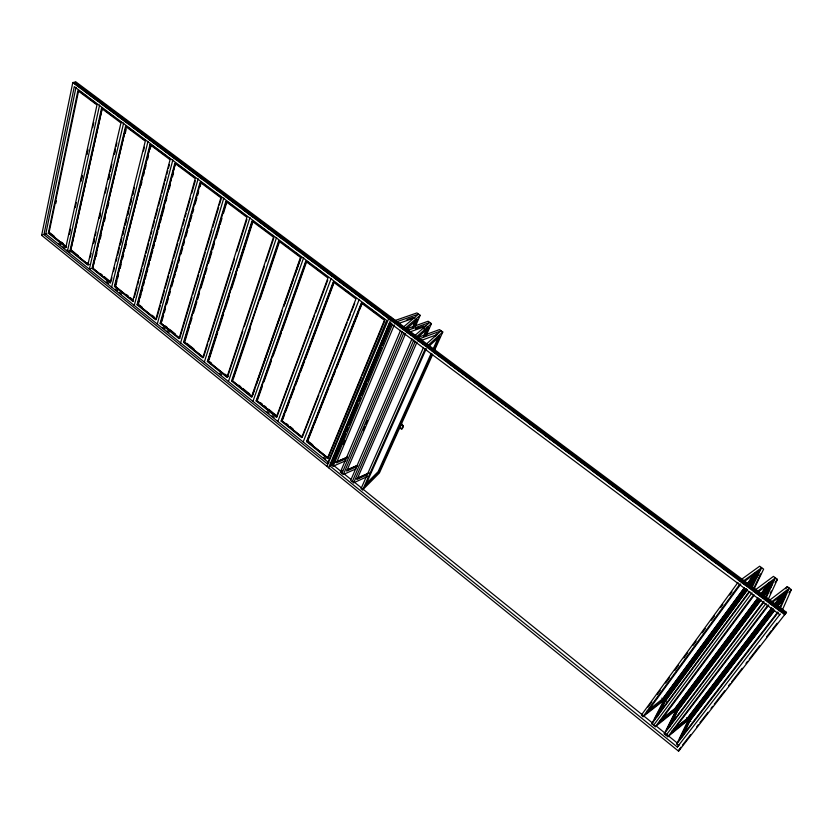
<?xml version="1.0" encoding="UTF-8"?>
<svg xmlns="http://www.w3.org/2000/svg" width="833" height="833" viewBox="0 0 833 833"><rect width="100%" height="100%" fill="white"/><g stroke="black" fill="none" stroke-linecap="round" stroke-linejoin="round"><path stroke-width="1.25" d="M402.901 426.611L401.36 424.768L402.651 425.174A1.197 0.916 45.6 0 1 403.255 426.673L402.381 428.589A1.187 0.916 45.6 0 1 401.017 428.818L399.923 427.964L401.6 428.651M399.684 428.599C398.413 429.328 401.704 422.373 401.766 423.976M786.487 612.338L785.8 613.234L74.616 82.092L75.741 81.811L786.487 612.338L678.583 751.189L41.65 235.312L72.794 82.55L73.637 82.342L785.207 614.004L784.696 614.671L72.794 82.55M43.941 234.604L74.283 86.632L386.637 320.434L327.286 463.835L43.941 234.604L46.71 233.625M75.98 87.413L45.784 233.948L328.92 462.784M48.335 233.146L77.885 90.662L96.982 104.968L65.859 247.297L48.335 233.146L49.73 232.657L54.593 236.582M78.666 90.464L48.991 232.917L66.505 247.057M55.811 203.419L56.342 200.878M80.968 181L82.082 175.919M86.809 154.324L87.923 149.242M92.661 127.647L93.765 122.576M69.378 234.323L70.493 229.242M75.22 207.646L76.334 202.565M81.061 180.969L82.175 175.888M86.913 154.303L87.746 150.492M67.4 251.41L99.596 105.073M70.014 250.639L101.511 108.363L120.941 122.909L87.798 265.009L70.014 250.639L71.388 250.139L78.302 255.71M102.199 108.175L70.649 250.41L88.444 264.759M102.292 108.155L70.743 250.369L88.527 264.727M90.203 257.22L91.078 253.451M93.431 243.392L94.608 238.363M95.191 235.854L96.076 232.074M99.304 218.246L100.481 213.227M105.177 193.11L106.343 188.081M108.405 179.282L109.571 174.253M110.164 171.744L111.924 164.195M114.277 154.147L115.443 149.117M116.037 146.598L116.912 142.828M93.525 243.361L94.4 239.581M99.398 218.215L100.272 214.445M108.498 179.251L109.675 174.222M114.371 154.115L115.246 150.346M123.617 123.045L89.339 269.142L90.703 268.611M92.015 268.413L125.544 126.366L145.296 141.152L110.081 282.991L92.015 268.413L93.379 267.882M126.22 126.168L92.65 268.164L110.716 282.741L92.744 268.122L126.314 126.137L133.488 131.614M96.055 256.574L96.951 252.805M100.22 238.988L101.116 235.218M104.385 221.401L105.281 217.632M107.655 207.584L108.842 202.565M125.2 133.478L126.095 129.709M111.028 281.481L111.966 277.722M113.527 271.443L114.465 267.685M116.016 261.406L116.953 257.647M119.452 247.609L117.672 255.096M121.951 237.561L120.077 245.1L121.097 241.299M124.44 227.524L122.566 235.052L123.596 231.262M125.065 225.014L126.939 217.486M127.564 214.976L129.427 207.448M130.052 204.939L131.926 197.411M132.551 194.901L134.425 187.373M143.463 150.992L144.401 147.222M125.158 224.983L126.095 221.224M127.657 214.945L128.584 211.186M130.146 204.908L131.083 201.149M132.645 194.87L133.582 191.111M111.622 287.156L148.035 141.318M150.742 144.421L115.089 286.156L133.342 300.994M115.725 285.896L116.984 280.888M117.62 278.378L118.567 274.609M120.139 268.341L121.087 264.582M122.67 258.313L123.617 254.554M125.189 248.286L126.137 244.527M140.985 185.592L141.933 181.833M143.505 175.565L144.453 171.806M145.088 169.297L146.035 165.528M147.618 159.259L148.555 155.5M150.138 149.232L151.085 145.473M134.342 297.246L136.987 287.218M137.643 284.719L138.642 280.96M139.298 278.461L141.943 268.434M142.61 265.935L145.348 255.877M145.91 253.409L148.649 243.361M149.222 240.893L150.304 237.093M150.877 234.625L151.96 230.835M152.533 228.367L154.511 220.849M155.177 218.35L157.822 208.333M158.489 205.824L161.133 195.807M161.789 193.298L164.434 183.281M165.101 180.782L166.09 177.023M166.756 174.513L167.839 170.723M168.412 168.256L169.495 164.465M134.248 305.451L172.868 159.894M137.07 304.774L174.826 163.268L195.255 178.574L155.709 319.82L137.07 304.774L138.413 304.201L139.413 300.442M175.482 163.049L137.695 304.503L156.333 319.549M175.576 163.018L137.789 304.472L156.417 319.508M140.079 297.943L141.089 294.195M141.756 291.685L142.766 287.937M143.432 285.427L144.432 281.679M145.109 279.17L146.108 275.421M146.775 272.922L147.785 269.163M148.451 266.664L149.461 262.905M150.127 260.406L151.127 256.647M151.804 254.148L152.803 250.4M153.47 247.89L154.48 244.142M155.146 241.632L156.146 237.884M156.823 235.375L157.822 231.626M158.499 229.127L159.499 225.368M160.165 222.869L161.175 219.11M161.841 216.611L164.518 206.605M165.861 201.596L166.86 197.838M169.203 189.081L170.213 185.332M172.556 176.565L173.556 172.816M156.677 318.3L160.269 305.763M160.884 303.306L164.476 290.769M165.09 288.312L168.683 275.775M169.286 273.318L172.879 260.781M173.493 258.313L177.783 243.288M178.397 240.82L181.99 228.294M182.604 225.826L184.437 219.548M185.051 217.08L186.196 213.3M186.8 210.832L190.299 198.337M191.705 193.339L195.297 180.813M157.239 324.027L198.129 178.803M160.134 323.391L200.097 182.198L220.88 197.765L179.064 338.677L160.134 323.391L161.456 322.788M200.847 181.938L160.748 323.11L179.678 338.396L191.996 297.214M161.81 321.548L163.58 315.301M164.288 312.802L165.351 309.053M166.767 304.066L168.547 297.818M169.255 295.33L170.317 291.581M171.733 286.583L173.503 280.346M174.212 277.847L175.274 274.099M175.982 271.6L177.752 265.363M178.46 262.864L179.522 259.115M180.948 254.127L182.719 247.88M183.427 245.381L184.489 241.643M185.905 236.645L187.675 230.397M188.383 227.909L189.445 224.16M190.153 221.661L191.923 215.424M192.631 212.925L193.704 209.177M195.12 204.179L196.89 197.942M197.598 195.443L198.66 191.694M200.076 186.707L201.138 182.958M192.642 294.757L198.66 274.775M199.306 272.318L205.324 252.337M205.97 249.879L211.988 229.898M212.644 227.451L218.652 207.469M219.308 205.012L221.245 198.743M180.594 342.904L223.827 198.015M226.545 201.18L184.166 342.009L203.408 357.534L207.761 343.935M184.874 341.676L189.362 326.734M190.111 324.245L191.986 318.019M193.485 313.031L196.859 301.827M197.608 299.339L199.472 293.101M200.972 288.124L204.345 276.92M205.095 274.421L206.969 268.195M208.469 263.218L211.832 252.003M212.582 249.515L214.456 243.288M215.955 238.3L219.329 227.097M220.068 224.608L221.942 218.381M223.442 213.394L226.815 202.19M208.448 341.52L230.241 272.464M230.928 270.038L234.5 258.907M236.739 251.556L246.912 219.475M204.324 362.084L249.962 217.58M207.365 361.522L251.972 221.057L273.484 237.166L226.92 377.307L207.365 361.522L208.667 360.876L211.592 363.24M209.052 359.637L217.673 332.554M218.454 330.087L223.556 314.083M225.118 309.158L229.429 295.611M231.782 288.228L236.093 274.682M238.436 267.299L252.94 221.734M242.726 331.482L227.513 376.995L207.969 361.22L252.607 220.797L208.052 361.178L227.607 376.953M244.277 326.609L264.394 266.352M265.935 261.479L273.797 238.092M228.429 381.576L276.566 237.488M231.553 381.045L278.586 240.987L300.484 257.387L251.431 397.091L231.553 381.045L232.834 380.379M252.024 396.768L232.157 380.733L279.305 240.685M233.25 379.15L250.192 328.806M260.104 299.349L279.513 241.643M282.158 311.011L252.451 395.54L254.69 389.375M283.886 306.117L301.109 257.105M256.408 384.471L280.95 314.645M283.97 306.075L293.008 280.346M294.736 275.442L301.192 257.074M252.94 401.381L303.649 257.73M256.137 400.892L305.68 261.281L327.963 277.972L276.337 417.208L256.137 400.892L257.407 400.194L262.197 386.731M306.388 260.958L256.731 400.569L276.931 416.864M263.936 381.837L271.329 361.033M273.068 356.139L281.335 332.888M282.21 330.441L306.127 263.124M277.379 415.657L308.814 330.93M309.709 328.514L314.655 315.197M315.551 312.781L327.765 280.055M277.847 421.508L331.201 278.357M281.127 421.071L333.252 281.929L355.941 298.922L301.671 437.648L281.127 421.071L282.387 420.342L284.657 414.293M333.866 281.637L281.721 420.727L302.244 437.294L318.852 395.04M333.95 281.596L281.804 420.686L302.327 437.252M285.563 411.877L289.645 400.996M290.55 398.58L294.632 387.699M295.538 385.283L299.62 374.402M300.536 371.976L304.618 361.095M305.524 358.679L333.648 283.72M319.716 392.676L347.101 322.735M348.048 320.33L350.495 314.249M351.349 311.886L354.66 303.441M303.17 441.979L359.262 299.349M306.534 441.584L361.324 302.962L384.43 320.257L327.421 458.442L306.534 441.584L307.773 440.824L313.021 427.579M365.021 304.857L361.928 302.65L307.117 441.23L327.994 458.077L361.303 377.547M362.011 302.608L307.2 441.178L328.067 458.025M313.979 425.163L328.754 387.824M329.712 385.419L332.096 379.39M333.044 376.985L335.428 370.956M336.386 368.55L358.794 311.938M359.752 309.522L362.136 303.504M362.209 375.194L384.607 321.101M328.629 467.75L390.885 319.383M679.207 744.598L677.323 747.024L330.045 466.064L389.709 322.735L779.74 614.681M391.062 322.912L331.836 464.908L333.138 466.209L345.882 460.67M345.424 433.472L332.482 464.491L330.045 466.064M346.424 431.088L347.913 427.516M348.912 425.132L357.878 403.651M358.867 401.267L360.366 397.695M361.355 395.311L366.343 383.378M367.332 380.993L381.275 347.59M382.274 345.206L391.229 323.735M333.138 466.209L392.53 324.224M343.404 444.239L344.914 440.647M394.311 324.964L336.48 462.836L346.913 458.317M356.055 468.844L343.363 474.466L340.405 472.072L400.59 330.264M342.051 473.154L402.412 331.399M343.363 474.466L403.89 332.731M363.355 430.13L364.875 426.569M365.885 424.195L367.415 420.634M405.65 333.45L346.715 471.082L357.107 466.49M412.335 328.369L416.427 318.872M412.97 327.254L416.542 318.945M414.303 326.578L417.375 319.466L406.202 329.129M415.563 326.005L420.176 315.322L416.937 312.927L393.978 320.882M412.012 338.812L350.672 480.381L353.661 482.786L367.447 476.538M352.338 481.464L413.845 339.947M353.661 482.786L415.323 341.291M417.062 341.988L357.013 479.392L367.363 474.716M424.768 326.609L423.737 328.983L424.872 326.692M423.508 336.678L427.673 327.202M424.143 335.574L427.787 327.275M425.496 334.908L428.631 327.796L417.572 337.615M426.204 335.501L431.432 323.631L428.172 321.226L406.525 328.92M423.508 347.413L361.012 488.732L362.688 489.835L379.421 472.936L432.65 354.514M782.093 610.631L791.35 589.639L787.32 586.651L769.921 599.989M362.688 489.835L425.351 348.558M426.288 348.663L365.343 485.858L378.9 472.196L431.994 353.931M780.427 608.09L789.215 588.296L771.837 601.665M779.98 607.205L786.269 593.054L776.773 605.435M435.638 336.261L436.69 333.887M431.161 353.411L378.13 471.686L365.468 484.431M432.754 349.86L439.116 335.668M433.587 350.381L439.959 336.188L429.016 346.164M434.784 349.777L442.771 332.013L439.48 329.587L416.75 337.886M402.058 428.485L403.12 426.048L401.527 424.611M768.442 598.896L777.439 579.351L773.43 576.394L754.823 590.253M770.202 593.398L771.275 591.066M765.36 597.865L772.368 582.756L763.028 595.178M766.277 597.532L775.304 578.019L757.759 591.159M754.073 587.619L760.685 573.854M754.386 588.4L763.622 569.147L759.654 566.211L741.901 579.07M678.708 745.243L676.76 743.942L688.37 719.899L773.451 608.861M773.607 609.569L688.933 719.993L679.551 739.454L777.876 611.922M682.112 736.622L689.828 720.587L774.586 610.183M682.237 736.705L689.953 720.67L773.94 611.307M751.939 586.276L758.582 572.531L749.388 585.005M751.689 588.171L761.518 567.825L743.786 580.726M669.617 726.563L677.479 710.726L760.883 599.937M669.742 726.647L677.604 710.809L761.029 600.031M688.37 719.899L667.847 736.736L664.245 733.821L676.073 710.08L758.905 599.854M746.316 589.16L664.338 700.355L654.592 719.327L748.95 591.899M657.206 716.578L665.223 700.938L747.295 589.774M657.331 716.661L665.348 701.022L747.43 589.858M676.073 710.08L655.394 726.668L651.812 723.773L663.87 700.334L746.139 588.692M738.007 582.382L641.379 715.068L643.024 716.672L663.87 700.334M648.043 707.123L651.864 701.886M657.206 694.555L660.257 690.37M665.598 683.039L669.42 677.802M674.761 670.471L678.572 665.234M683.924 657.903L687.735 652.666M693.077 645.336L696.138 641.15M702.24 632.768L705.291 628.582M711.403 620.2L714.454 616.014M720.555 607.632L722.846 604.487M729.718 595.064L732.009 591.919M643.024 716.672L739.891 584.048M740.756 584.152L646.637 712.913L663.516 699.699L745.306 588.608M744.327 587.754L662.641 698.866L646.856 711.392M747.409 583.558L755.115 573.083M662.745 698.97L744.452 587.859M747.534 583.673L755.239 573.187M748.388 584.422L757.645 571.844L744.733 581.257M748.44 585.557L761.518 567.825M750.356 585.62L758.801 574.187M750.502 585.703L756.635 577.394M651.812 723.773L749.825 591.482M653.738 725.054L751.98 592.836M655.394 726.668L753.886 594.512M753.927 595.637L659.018 722.898L675.761 709.477L758.988 598.635M757.228 598.802L674.876 708.633L661.079 719.67M761.112 593.627L768.88 583.256M758.124 597.875L674.99 708.737L660.205 720.566M761.237 593.731L769.775 582.329M762.101 594.491L771.431 582.059L758.644 591.638M762.028 595.699L775.304 578.019M759.915 599.323L676.594 710.143L667.025 729.354L763.746 601.353M764.007 595.803L771.806 585.443M764.142 595.887L771.16 586.567M775.086 582.465L777.439 579.351M664.245 733.821L763.903 602.009M666.181 735.112L766.079 603.373M667.847 736.736L767.995 605.06M768.776 605.112L671.481 732.946L688.089 719.327L772.67 608.871M785.748 588.712L787.32 586.651M771.681 607.996L687.204 718.473L673.522 729.677M774.836 603.863L781.948 594.575M771.806 608.1L687.319 718.587L671.679 731.384M774.961 603.977L782.072 594.679M775.835 604.737L785.321 592.357L771.691 602.863M776.606 604.748L789.215 588.296M777.762 606.06L784.884 596.772M777.897 606.153L785.03 596.865M788.976 592.721L791.35 589.639M676.76 743.942L778.084 612.609M784.322 614.015L784.925 613.234L74.876 82.821L73.898 83.061L81.176 88.506M678.583 751.189L678.624 750.106M680.457 748.752L679.738 749.69L679.249 749.294L680.842 747.243M677.323 747.024L780.271 613.994M682.435 745.202L690.547 734.758M696.732 726.782L698.325 724.741M699.907 722.69L708.029 712.246M711.038 708.373L712.621 706.322M714.214 704.281L724.72 690.755M728.511 685.871L730.104 683.82M731.686 681.779L742.203 668.243M745.993 663.36L747.576 661.319M749.169 659.267L759.686 645.731M766.652 636.766L771.41 630.623M772.399 629.363L777.168 623.219M340.405 472.072L342.196 470.343M427.756 345.664L442.771 332.013M425.913 344.518L440.959 330.899L419.436 338.781M416.261 337.084L431.432 323.631M415.375 335.105L429.641 322.527L408.003 330.253M404.838 328.556L420.176 315.322M403.984 326.598L418.395 314.218L396.654 321.777M327.629 465.928L326.932 466.376L388.99 317.967M389.25 318.747L390.083 318.289M390.261 319.497L391.094 319.039M391.729 318.924L392.687 318.393M389.834 317.508L390.802 316.988M357.461 478.173L368.957 472.988M356.399 478.777L369.05 473.071M347.163 469.874L357.565 465.293M347.257 469.968L357.649 465.376M335.782 462.138L347.382 457.13M335.876 462.221L347.465 457.213M421.842 340.228L437.377 334.502M409.253 332.159L426.069 326.12M419.28 327.577L415.677 328.868L424.184 325.942M41.65 235.312L42.441 235.041M397.935 323.704L414.834 317.789M406.91 319.716L412.949 317.612M401.964 428.599L399.923 427.964M238.03 267.174L238.821 267.362M664.338 700.355L666.233 701.605M688.933 719.993L690.849 721.263M83.258 90.068L97.836 100.949M99.908 102.511L114.485 113.392M116.568 114.954L126.97 122.732M132.176 126.616L143.62 135.175M145.702 136.727L160.269 147.618M162.352 149.169L176.919 160.061M179.001 161.612L202.94 179.501M210.218 184.947L219.589 191.944M225.837 196.619L236.239 204.397M242.486 209.062L252.888 216.84M258.095 220.724L269.538 229.283M273.703 232.397L282.023 238.613M289.311 244.059L298.683 251.056M304.92 255.721L315.332 263.499M320.528 267.393L331.982 275.942M334.064 277.504L347.59 287.614M351.755 290.727L361.116 297.725M367.363 302.389L377.766 310.168M382.972 314.051L394.457 322.642M399.673 326.536L411.138 335.105M413.22 336.667L423.643 344.456M431.983 350.683L440.324 356.92M447.623 362.376L460.128 371.726M462.211 373.278L476.809 384.19M478.892 385.741L493.49 396.654M496.614 398.986L505.995 406.004M512.253 410.679L522.676 418.468M528.934 423.143L539.357 430.932M544.563 434.826L556.038 443.395M558.12 444.957L568.543 452.746M576.884 458.973L585.224 465.21M592.513 470.666L601.895 477.673M609.194 483.13L618.575 490.137M624.833 494.812L635.256 502.601M641.514 507.276L650.896 514.294M657.143 518.969L667.577 526.758M673.824 531.433L684.247 539.222M689.464 543.116L700.928 551.685M703.01 553.247L716.567 563.368M721.774 567.263L730.114 573.5M737.413 578.956L746.795 585.963M754.094 591.42L763.476 598.427M769.734 603.102L780.157 610.891M79.572 91.234L85.601 95.753M89.62 98.763L95.753 103.261M106.28 111.237L113.434 116.599M119.567 121.191L121.712 122.69M142.839 138.611L145.015 140.142M156.666 148.961L150.648 144.453L114.996 286.198L133.436 300.963M158.676 150.471L164.788 154.948M168.714 157.989L170.817 159.457M178.554 165.351L184.77 169.901M188.758 172.993L194.984 177.544M201.794 182.75L208.021 187.415M215.299 192.86L221.62 197.494M226.451 201.222L232.49 205.741M238.53 210.26L242.653 213.238M258.751 225.399L266.008 230.731M272.068 235.364L274.109 236.905M285.188 245.194L288.26 247.391M295.132 252.638L298.12 254.877M306.294 261L310.345 264.03M315.415 267.82L321.486 272.37M345.206 290.134L349.329 293.216M370.966 309.418L375.985 313.177M381.004 316.936L384.013 319.195M61.403 242.08L63.35 243.653M87.194 262.884L89.173 264.478M100.408 273.547L102.407 275.161M104.417 276.785L110.435 281.637M126.335 294.466L128.272 296.017M130.198 297.579L133.093 299.911M139.392 304.993L142.328 307.367M152.137 315.27L154.095 316.852M165.444 326.005L167.433 327.619M169.422 329.222L175.399 334.043M186.894 343.311L193.985 349.027M225.274 374.277L228.2 376.641M238.8 385.179L240.779 386.783M242.767 388.386L249.723 393.988M260.437 402.641L262.457 404.265M264.478 405.9L266.498 407.524M268.518 409.149L276.587 415.667M286.292 423.497L288.249 425.069M290.207 426.652L293.133 429.016M307.773 440.824L312.739 444.832M49.074 232.886L66.598 247.026M160.842 323.069L179.772 338.354M184.26 341.967L203.491 357.492M232.24 380.691L252.107 396.716M256.814 400.527L277.014 416.823M58.841 243.423L60.861 245.058M62.881 246.683L64.912 248.317M66.932 249.952L69.962 252.399M106.353 281.804L108.373 283.428M115.443 289.145L117.463 290.779M119.494 292.414L121.514 294.049M162.956 327.525L164.976 329.16M166.996 330.795L169.016 332.429M219.558 373.257L221.578 374.892M267.06 411.637L269.08 413.272M272.12 415.719L274.14 417.354M323.662 457.369L325.682 459.004M333.492 465.303L341.582 471.842M343.602 473.477L350.683 479.194M353.713 481.641L652.926 723.367M655.956 725.824L677.187 742.974M686.434 717.734L688.089 719.327M661.881 698.137L663.516 699.699M149.982 144.661L114.371 286.448L132.718 301.265L170.067 159.707L149.982 144.661M225.816 201.461L183.562 342.301L202.804 357.836L246.953 217.298L225.816 201.461"/></g></svg>
